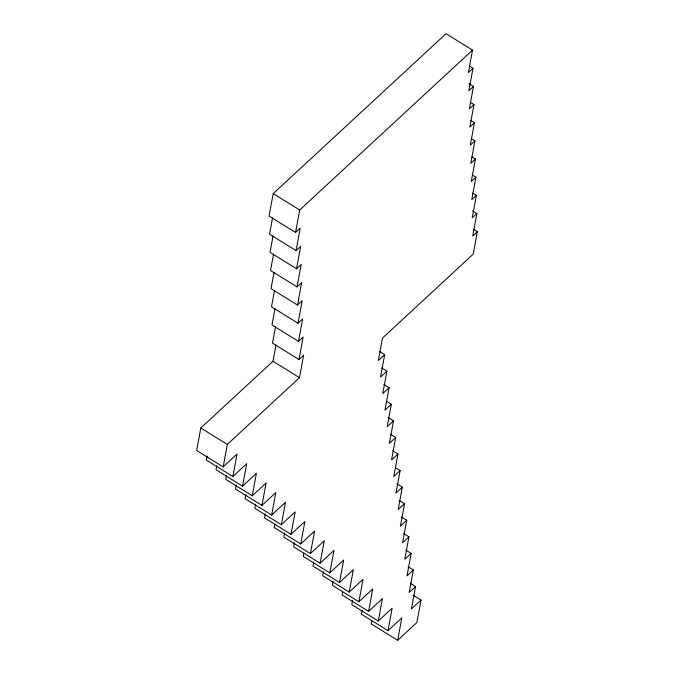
<?xml version="1.0" encoding="UTF-8"?>
<svg xmlns="http://www.w3.org/2000/svg" width="674" height="674" viewBox="0 0 674 674"><rect width="100%" height="100%" fill="white"/><g stroke="black" fill="none" stroke-linecap="round" stroke-linejoin="round"><path stroke-width="1.01" d="M275.995 344.928L272.97 361.264L200.818 428.024L196.656 450.485L223.161 466.88L237.021 454.057L232.859 476.51L206.345 460.115L207.103 456.028M216.801 465.667L216.042 469.753L242.556 486.148L256.406 473.325L252.244 495.778L225.739 479.382L226.498 475.305M469.483 66.069L473.013 68.259L468.371 72.548L472.533 50.095L446.028 33.7L273.206 193.607L269.044 216.059L295.549 232.454L300.2 228.149L296.038 250.602L269.533 234.207L272.557 217.879M223.161 466.88L227.323 444.419L299.483 377.659L303.645 355.206L298.986 359.512L272.481 343.108L275.506 326.78M273.054 236.026L270.021 252.362L296.535 268.757L301.185 264.452L297.023 286.905L270.518 270.51L273.543 254.182M274.032 272.33L271.007 288.657L297.512 305.061L302.171 300.747L298.009 323.208L271.496 306.813L274.529 290.477M236.186 484.935L235.437 489.021L261.942 505.416L275.801 492.593L271.639 515.054L245.125 498.65L245.884 494.573M275.017 308.633L271.993 324.961L298.498 341.356L303.148 337.051L298.986 359.512M242.556 486.148L246.718 463.687L232.859 476.51M295.549 232.454L299.711 210.002L472.533 50.095M296.535 268.757L300.697 246.296L296.038 250.602M255.581 504.203L254.823 508.289L281.328 524.684L295.187 511.861L291.025 534.322L264.52 517.927L265.278 513.841M297.512 305.061L301.674 282.6L297.023 286.905M261.942 505.416L266.104 482.963L252.244 495.778M298.498 341.356L302.66 318.903L298.009 323.208M274.781 524.498L274.217 527.557L300.722 543.952L314.581 531.129L310.419 553.59L283.906 537.195L284.664 533.109M281.328 524.684L285.49 502.231L271.639 515.054M294.361 542.747L293.603 546.825L320.108 563.22L333.967 550.405L329.805 572.858L303.3 556.463L303.864 553.396M300.722 543.952L304.884 521.499L291.025 534.322M313.747 562.015L312.997 566.093L339.502 582.496L353.361 569.673L349.199 592.126L322.686 575.731L323.444 571.645M320.108 563.22L324.27 540.767L310.419 553.59M333.141 581.283L332.383 585.369L358.888 601.764L372.747 588.941L368.585 611.394L342.08 594.999L342.645 591.941M339.502 582.496L343.664 560.035L329.805 572.858M379.403 351.348L384.702 354.625L380.54 377.078L386.901 371.189L381.602 367.911M386.901 371.189L382.739 393.641L389.109 387.752L383.809 384.475M389.109 387.752L384.947 410.213L391.316 404.316L386.893 401.586M352.527 600.551L351.777 604.637L378.283 621.032L392.142 608.209L387.98 630.662L361.466 614.267L362.224 610.189M391.316 404.316L387.154 426.777L393.515 420.888L388.216 417.602M358.888 601.764L363.05 579.303L349.199 592.126M393.515 420.888L389.353 443.34L395.722 437.451L390.423 434.174M395.722 437.451L391.56 459.904L397.93 454.015L392.622 450.738M397.93 454.015L393.768 476.467L400.129 470.578L395.714 467.849M473.013 68.259L468.851 90.712L473.493 86.415L469.079 83.686M371.728 620.838L371.163 623.905L397.668 640.3L416.877 622.532L421.039 600.079L413.086 595.159M400.129 470.578L395.967 493.039L402.336 487.142L397.037 483.865M473.493 86.415L469.331 108.868L473.982 104.571L470.444 102.389M402.336 487.142L398.174 509.603L404.543 503.714L399.235 500.428M378.283 621.032L382.444 598.571L368.585 611.394M473.982 104.571L469.82 127.032L474.462 122.735L470.924 120.545M474.462 122.735L470.3 145.188L474.943 140.891L471.404 138.709M404.543 503.714L400.381 526.167L406.742 520.277L401.443 517M474.943 140.891L470.781 163.352L475.423 159.056L471.884 156.865M406.742 520.277L402.58 542.73L408.95 536.841L403.65 533.564M475.423 159.056L471.261 181.508L475.903 177.211L472.364 175.029M408.95 536.841L404.788 559.294L411.157 553.405L405.849 550.127M475.903 177.211L471.741 199.673L476.383 195.376L472.853 193.185M476.383 195.376L472.221 217.828L476.863 213.532L472.449 210.802M411.157 553.405L406.995 575.866L413.356 569.968L408.056 566.691M397.668 640.3L401.83 617.847L387.98 630.662M476.863 213.532L472.701 235.993L477.344 231.696L473.814 229.505M413.356 569.968L409.194 592.429L415.563 586.54L410.264 583.254M477.344 231.696L473.182 254.149L382.495 338.062L378.333 360.514L384.702 354.625M415.563 586.54L411.401 608.993L421.039 600.079M273.206 193.607L299.711 210.002M272.97 361.264L299.483 377.659M200.818 428.024L227.323 444.419"/></g></svg>
